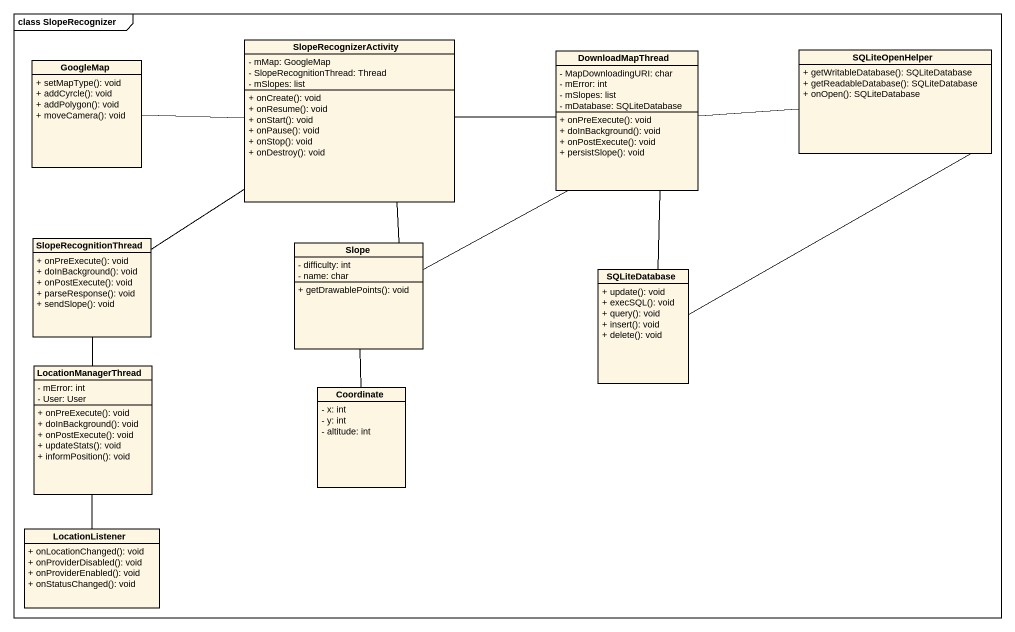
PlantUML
@startuml
mainframe class SlopeRecognizer
hide circle
hide empty members
skinparam classAttributeIconSize 0
class SlopeRecognizerActivity {
  - mMap: GoogleMap
  - SlopeRecognitionThread: Thread
  - mSlopes: list
  + onCreate(): void
  + onResume(): void
  + onStart(): void
  + onPause(): void
  + onStop(): void
  + onDestroy(): void
}
class GoogleMap {
  + setMapType(): void
  + addCyrcle(): void
  + addPolygon(): void
  + moveCamera(): void
}
class DownloadMapThread {
  - MapDownloadingURI: char
  - mError: int
  - mSlopes: list
  - mDatabase: SQLiteDatabase
  + onPreExecute(): void
  + doInBackground(): void
  + onPostExecute(): void
  + persistSlope(): void
}
class SQLiteOpenHelper {
  + getWritableDatabase(): SQLiteDatabase
  + getReadableDatabase(): SQLiteDatabase
  + onOpen(): SQLiteDatabase
}
class SlopeRecognitionThread {
  + onPreExecute(): void
  + doInBackground(): void
  + onPostExecute(): void
  + parseResponse(): void
  + sendSlope(): void
}
class Slope {
  - difficulty: int
  - name: char
  + getDrawablePoints(): void
}
class SQLiteDatabase {
  + update(): void
  + execSQL(): void
  + query(): void
  + insert(): void
  + delete(): void
}
class LocationManagerThread {
  - mError: int
  - User: User
  + onPreExecute(): void
  + doInBackground(): void
  + onPostExecute(): void
  + updateStats(): void
  + informPosition(): void
}
class Coordinate {
  - x: int
  - y: int
  - altitude: int
}
class LocationListener {
  + onLocationChanged(): void
  + onProviderDisabled(): void
  + onProviderEnabled(): void
  + onStatusChanged(): void
}
SlopeRecognizerActivity -left- GoogleMap
SlopeRecognizerActivity -right- DownloadMapThread
SlopeRecognizerActivity -- Slope
DownloadMapThread -right- SQLiteOpenHelper
DownloadMapThread -- Slope
DownloadMapThread -- SQLiteDatabase
SQLiteOpenHelper -- SQLiteDatabase
SlopeRecognitionThread -up- SlopeRecognizerActivity
SlopeRecognitionThread -- LocationManagerThread
Slope -- Coordinate
LocationListener -up- LocationManagerThread
@enduml
